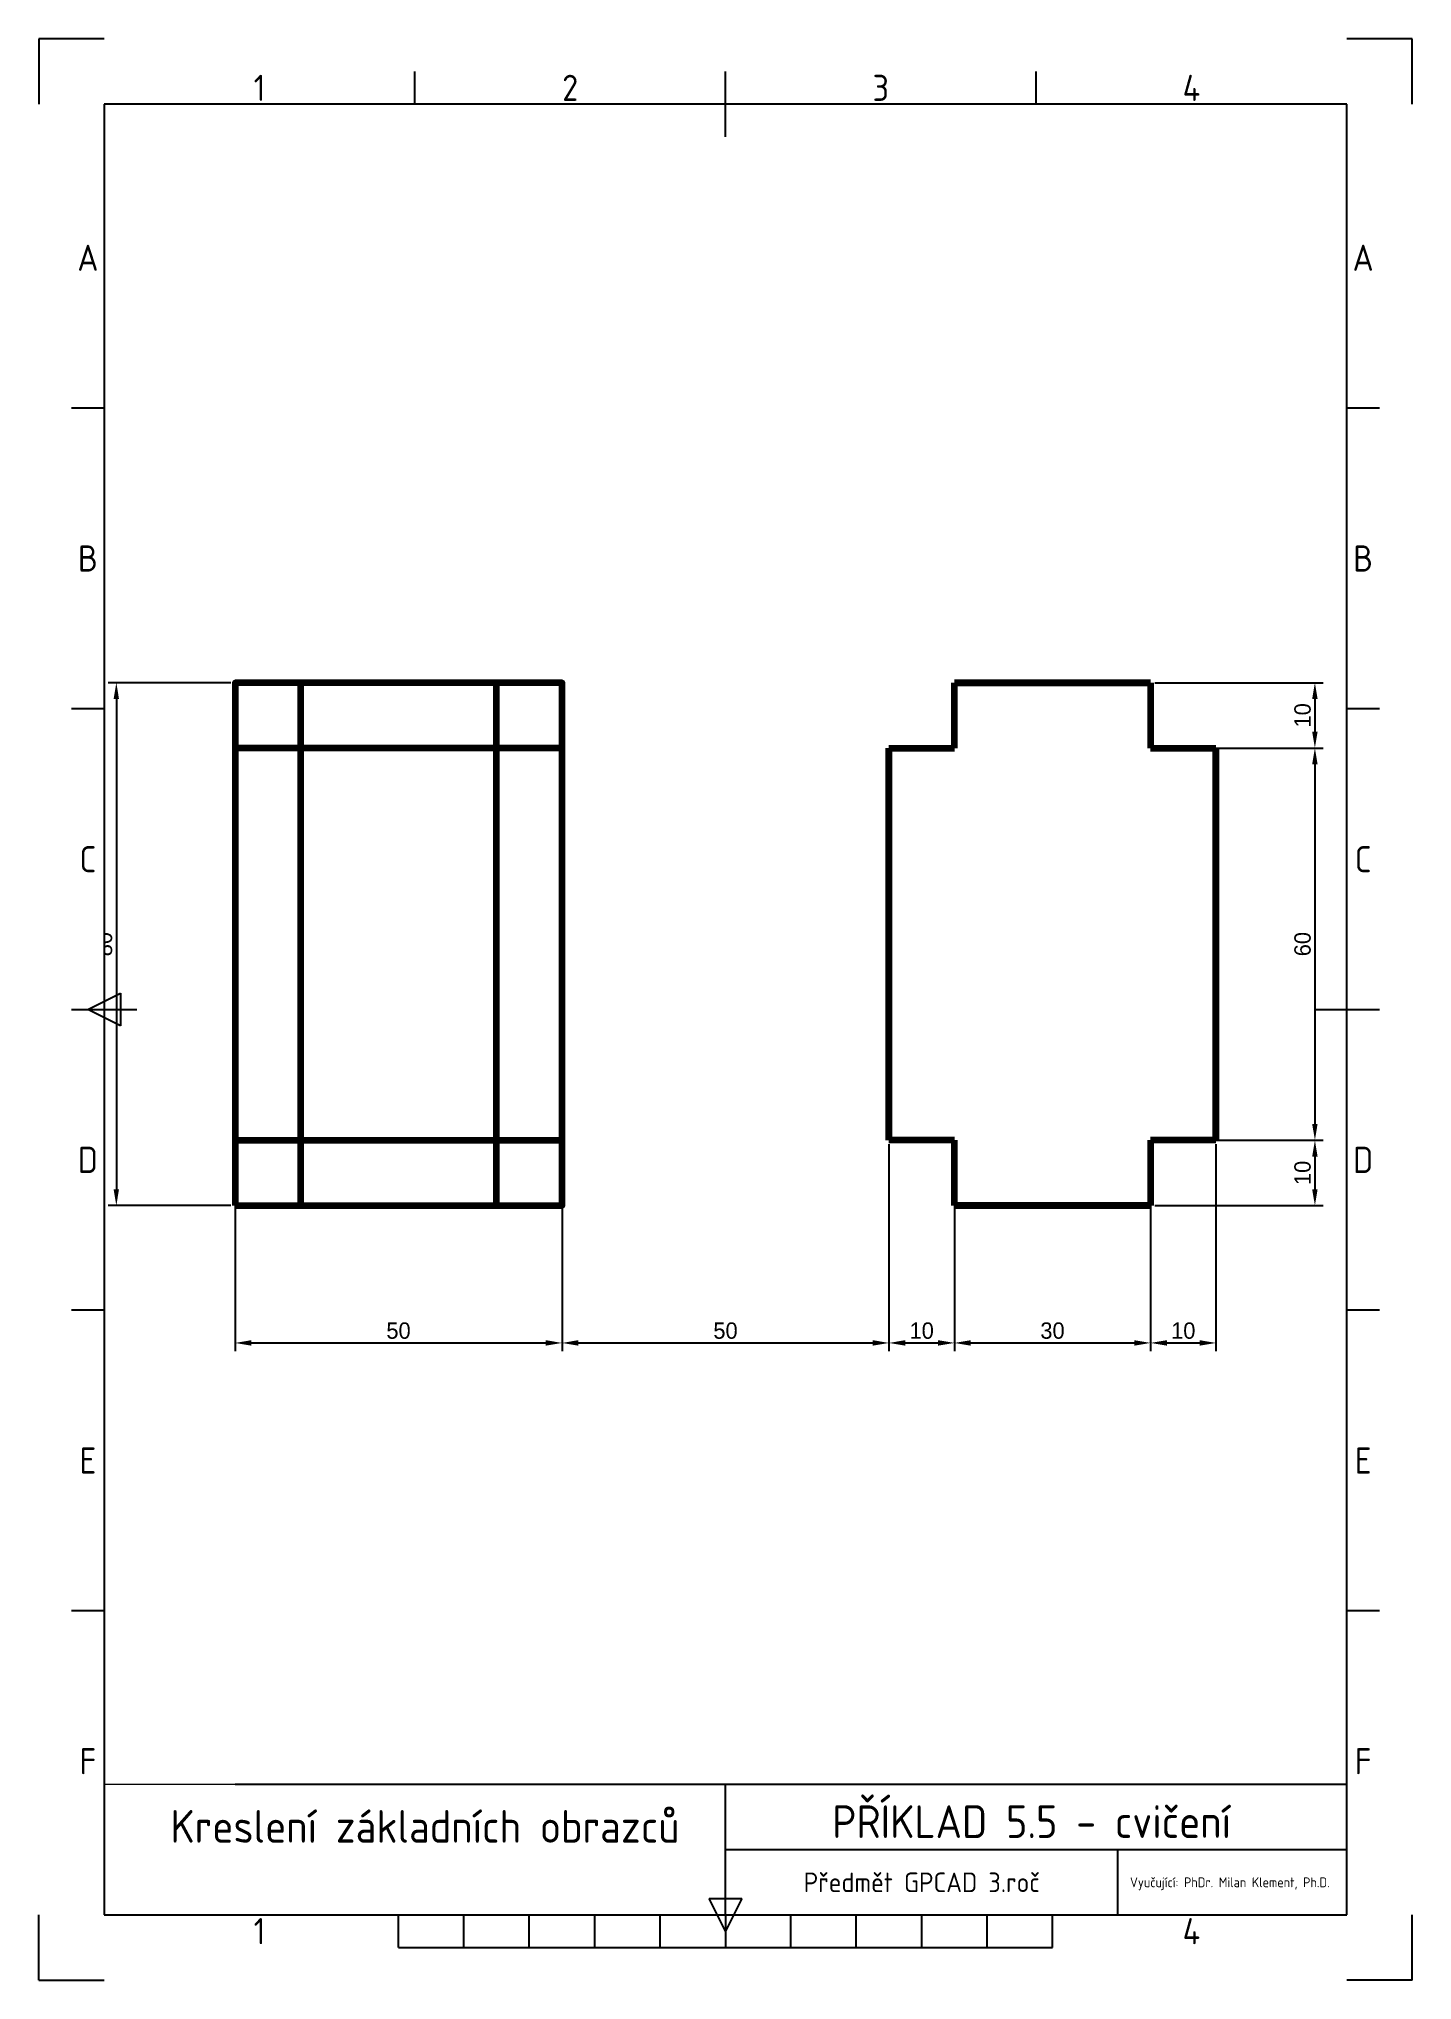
# Paper-space layout 'Výkres' of a CAD drawing. Header units: millimetres. Extents: x 0 to 210, y 0 to 297.
# The model-space entities are those that its viewports show. They can reach past a viewport. Long polylines and large blocks are cut down to what shows.
import ezdxf
from ezdxf.enums import TextEntityAlignment as Align

# ---------------------------------------------------------------- set-up
doc = ezdxf.new("R2010")
doc.units = ezdxf.units.MM
doc.linetypes.add('ČERCHOVANÁ2', pattern=[12.7, 6.35, -3.175, 0, -3.175])
for name, color, linetype in [('1-Osy', 10, 'ČERCHOVANÁ2'), ('3-Koty', 50, 'Continuous'), ('5-Ramecek', 94, 'Continuous')]:
    doc.layers.add(name, color=color, linetype=linetype)
doc.layers.add('2-Obrysy', color=170, linetype='Continuous', lineweight=100)
doc.styles.add('ISO Proportional', font='isocp')
doc.dimstyles.new('ISO-25', dxfattribs={"dimtxt": 2.5, "dimasz": 2.5, "dimexe": 1.25, "dimexo": 0.625, "dimtad": 1, "dimtxsty": 'Standard', "dimcen": 2.5, "dimadec": 0, "dimazin": 0, "dimtfac": 1, "dimtmove": 0, "dimatfit": 3, "dimfxl": 1, "dimarcsym": 0})

# ---------------------------------------------------------------- blocks, each defined once
blk = doc.blocks.new('*D2')
at = {"layer": '2-Obrysy', "color": 0, "lineweight": -2, "transparency": 16777216}
for p, q in [((99.38, 180), (80.6, 180)), ((81.85, 177.5), (81.85, 102.5)), ((99.38, 100), (80.6, 100))]:
    blk.add_line(p, q, dxfattribs=at)
at = {"layer": '2-Obrysy', "color": 0, "transparency": 16777216}
for points in [[(81.43, 177.5), (82.26, 177.5), (81.85, 180)], [(81.43, 102.5), (82.26, 102.5), (81.85, 100)]]:
    blk.add_solid(points, dxfattribs=at)
at = {"layer": 'Defpoints', "color": 0, "transparency": 16777216}
for p in [(100, 180), (81.85, 100), (100, 100)]:
    blk.add_point(p, dxfattribs=at)
at = {"layer": '2-Obrysy', "color": 0, "transparency": 16777216, "insert": (79.97, 140), "char_height": 2.5, "attachment_point": 5, "rotation": 90}
blk.add_mtext('80', dxfattribs=at)
blk = doc.blocks.new('*D3')
at = {"layer": '2-Obrysy', "color": 0, "lineweight": -2, "transparency": 16777216}
for p, q in [((100, 109.38), (100, 77.74)), ((150, 109.38), (150, 77.74)), ((102.5, 78.99), (147.5, 78.99))]:
    blk.add_line(p, q, dxfattribs=at)
at = {"layer": '2-Obrysy', "color": 0, "transparency": 16777216}
for points in [[(102.5, 79.41), (102.5, 78.57), (100, 78.99)], [(147.5, 79.41), (147.5, 78.57), (150, 78.99)]]:
    blk.add_solid(points, dxfattribs=at)
at = {"layer": 'Defpoints', "color": 0, "transparency": 16777216}
for p in [(100, 110), (150, 110), (150, 78.99)]:
    blk.add_point(p, dxfattribs=at)
at = {"layer": '2-Obrysy', "color": 0, "transparency": 16777216, "insert": (125, 80.86), "char_height": 2.5, "attachment_point": 5}
blk.add_mtext('50', dxfattribs=at)
blk = doc.blocks.new('*D4')
at = {"layer": '2-Obrysy', "color": 0, "lineweight": -2, "transparency": 16777216}
for p, q in [((150, 109.38), (150, 77.74)), ((200, 109.38), (200, 77.74)), ((152.5, 78.99), (197.5, 78.99))]:
    blk.add_line(p, q, dxfattribs=at)
at = {"layer": '2-Obrysy', "color": 0, "transparency": 16777216}
for points in [[(152.5, 79.41), (152.5, 78.57), (150, 78.99)], [(197.5, 79.41), (197.5, 78.57), (200, 78.99)]]:
    blk.add_solid(points, dxfattribs=at)
at = {"layer": 'Defpoints', "color": 0, "transparency": 16777216}
for p in [(150, 110), (200, 110), (200, 78.99)]:
    blk.add_point(p, dxfattribs=at)
at = {"layer": '2-Obrysy', "color": 0, "transparency": 16777216, "insert": (175, 80.86), "char_height": 2.5, "attachment_point": 5}
blk.add_mtext('50', dxfattribs=at)
blk = doc.blocks.new('*D5')
at = {"layer": '2-Obrysy', "color": 0, "lineweight": -2, "transparency": 16777216}
for p, q in [((250.63, 170), (266.38, 170)), ((265.13, 167.5), (265.13, 112.5)), ((250.63, 110), (266.38, 110))]:
    blk.add_line(p, q, dxfattribs=at)
at = {"layer": '2-Obrysy', "color": 0, "transparency": 16777216}
for points in [[(264.71, 167.5), (265.54, 167.5), (265.13, 170)], [(264.71, 112.5), (265.54, 112.5), (265.13, 110)]]:
    blk.add_solid(points, dxfattribs=at)
at = {"layer": 'Defpoints', "color": 0, "transparency": 16777216}
for p in [(250, 170), (250, 110), (265.13, 110)]:
    blk.add_point(p, dxfattribs=at)
at = {"layer": '2-Obrysy', "color": 0, "transparency": 16777216, "insert": (263.25, 140), "char_height": 2.5, "attachment_point": 5, "rotation": 90}
blk.add_mtext('60', dxfattribs=at)
blk = doc.blocks.new('*D6')
at = {"layer": '2-Obrysy', "color": 0, "lineweight": -2, "transparency": 16777216}
for p, q in [((200, 109.38), (200, 77.74)), ((210, 109.38), (210, 77.74)), ((202.5, 78.99), (207.5, 78.99))]:
    blk.add_line(p, q, dxfattribs=at)
at = {"layer": '2-Obrysy', "color": 0, "transparency": 16777216}
for points in [[(202.5, 79.41), (202.5, 78.57), (200, 78.99)], [(207.5, 79.41), (207.5, 78.57), (210, 78.99)]]:
    blk.add_solid(points, dxfattribs=at)
at = {"layer": 'Defpoints', "color": 0, "transparency": 16777216}
for p in [(200, 110), (210, 110), (210, 78.99)]:
    blk.add_point(p, dxfattribs=at)
at = {"layer": '2-Obrysy', "color": 0, "transparency": 16777216, "insert": (205, 80.86), "char_height": 2.5, "attachment_point": 5}
blk.add_mtext('10', dxfattribs=at)
blk = doc.blocks.new('*D7')
at = {"layer": '2-Obrysy', "color": 0, "lineweight": -2, "transparency": 16777216}
for p, q in [((210, 99.38), (210, 77.74)), ((240, 99.38), (240, 77.74)), ((212.5, 78.99), (237.5, 78.99))]:
    blk.add_line(p, q, dxfattribs=at)
at = {"layer": '2-Obrysy', "color": 0, "transparency": 16777216}
for points in [[(212.5, 79.41), (212.5, 78.57), (210, 78.99)], [(237.5, 79.41), (237.5, 78.57), (240, 78.99)]]:
    blk.add_solid(points, dxfattribs=at)
at = {"layer": 'Defpoints', "color": 0, "transparency": 16777216}
for p in [(210, 100), (240, 100), (240, 78.99)]:
    blk.add_point(p, dxfattribs=at)
at = {"layer": '2-Obrysy', "color": 0, "transparency": 16777216, "insert": (225, 80.86), "char_height": 2.5, "attachment_point": 5}
blk.add_mtext('30', dxfattribs=at)
blk = doc.blocks.new('*D8')
at = {"layer": '2-Obrysy', "color": 0, "lineweight": -2, "transparency": 16777216}
for p, q in [((240, 109.38), (240, 77.74)), ((250, 109.38), (250, 77.74)), ((242.5, 78.99), (247.5, 78.99))]:
    blk.add_line(p, q, dxfattribs=at)
at = {"layer": '2-Obrysy', "color": 0, "transparency": 16777216}
for points in [[(242.5, 79.41), (242.5, 78.57), (240, 78.99)], [(247.5, 79.41), (247.5, 78.57), (250, 78.99)]]:
    blk.add_solid(points, dxfattribs=at)
at = {"layer": 'Defpoints', "color": 0, "transparency": 16777216}
for p in [(240, 110), (250, 110), (250, 78.99)]:
    blk.add_point(p, dxfattribs=at)
at = {"layer": '2-Obrysy', "color": 0, "transparency": 16777216, "insert": (245, 80.86), "char_height": 2.5, "attachment_point": 5}
blk.add_mtext('10', dxfattribs=at)
blk = doc.blocks.new('*D9')
at = {"layer": '2-Obrysy', "color": 0, "lineweight": -2, "transparency": 16777216}
for p, q in [((240.63, 180), (266.38, 180)), ((265.13, 177.5), (265.13, 172.5)), ((240.63, 170), (266.38, 170))]:
    blk.add_line(p, q, dxfattribs=at)
at = {"layer": '2-Obrysy', "color": 0, "transparency": 16777216}
for points in [[(264.71, 177.5), (265.54, 177.5), (265.13, 180)], [(264.71, 172.5), (265.54, 172.5), (265.13, 170)]]:
    blk.add_solid(points, dxfattribs=at)
at = {"layer": 'Defpoints', "color": 0, "transparency": 16777216}
for p in [(240, 180), (240, 170), (265.13, 170)]:
    blk.add_point(p, dxfattribs=at)
at = {"layer": '2-Obrysy', "color": 0, "transparency": 16777216, "insert": (263.25, 175), "char_height": 2.5, "attachment_point": 5, "rotation": 90}
blk.add_mtext('10', dxfattribs=at)
blk = doc.blocks.new('*D10')
at = {"layer": '2-Obrysy', "color": 0, "lineweight": -2, "transparency": 16777216}
for p, q in [((240.63, 110), (266.38, 110)), ((265.13, 107.5), (265.13, 102.5)), ((240.63, 100), (266.38, 100))]:
    blk.add_line(p, q, dxfattribs=at)
at = {"layer": '2-Obrysy', "color": 0, "transparency": 16777216}
for points in [[(264.71, 107.5), (265.54, 107.5), (265.13, 110)], [(264.71, 102.5), (265.54, 102.5), (265.13, 100)]]:
    blk.add_solid(points, dxfattribs=at)
at = {"layer": 'Defpoints', "color": 0, "transparency": 16777216}
for p in [(240, 110), (240, 100), (265.13, 100)]:
    blk.add_point(p, dxfattribs=at)
at = {"layer": '2-Obrysy', "color": 0, "transparency": 16777216, "insert": (263.25, 105), "char_height": 2.5, "attachment_point": 5, "rotation": 90}
blk.add_mtext('10', dxfattribs=at)

msp = doc.modelspace()

# ---------------------------------------------------------------- linework, layer by layer
at = {"layer": '2-Obrysy'}
for p, q in [((150, 180), (100, 180)), ((100, 180), (100, 100)), ((150, 180), (100, 180)), ((100, 180), (100, 100)), ((110, 180), (110, 100)), ((110, 180), (110, 100)), ((140, 100), (140, 180)), ((140, 100), (140, 180)), ((150, 100), (150, 180)), ((150, 100), (150, 180)), ((210, 180), (240, 180)), ((240, 180), (210, 180)), ((210, 170), (210, 180)), ((240, 180), (240, 170)), ((150, 170), (100, 170)), ((200, 170), (210, 170)), ((200, 110), (200, 170)), ((200, 170), (200, 110)), ((240, 170), (250, 170)), ((250, 170), (250, 110)), ((250, 110), (250, 170)), ((100, 110), (150, 110)), ((210, 110), (200, 110)), ((210, 100), (210, 110)), ((250, 110), (240, 110)), ((240, 110), (240, 100)), ((100, 100), (150, 100)), ((100, 100), (150, 100)), ((240, 100), (210, 100)), ((210, 100), (240, 100))]:
    msp.add_line(p, q, dxfattribs=at)
msp.add_lwpolyline([(100, 100), (150, 100), (150, 180), (100, 180)], close=True, dxfattribs=at)

# ---------------------------------------------------------------- dimensions: what is measured, and where the dimension line sits
for base, p1, p2, picture, middle in [((81.845, 100), (100, 180), (100, 100), '*D2', (79.97, 140)), ((265.127, 170), (240, 180), (240, 170), '*D9', (263.252, 175)), ((265.127, 110), (250, 170), (250, 110), '*D5', (263.252, 140)), ((265.127, 100), (240, 110), (240, 100), '*D10', (263.252, 105))]:
    dim = msp.add_linear_dim(base=base, p1=p1, p2=p2, angle=90, dimstyle='ISO-25', dxfattribs=at)
    dim.commit()
    dim.dimension.update_dxf_attribs({"geometry": picture, "text_midpoint": middle})
for base, p1, p2, picture, middle in [((150, 78.989), (100, 110), (150, 110), '*D3', (125, 80.864)), ((200, 78.989), (150, 110), (200, 110), '*D4', (175, 80.864)), ((210, 78.989), (200, 110), (210, 110), '*D6', (205, 80.864)), ((250, 78.989), (240, 110), (250, 110), '*D8', (245, 80.864)), ((240, 78.989), (210, 100), (240, 100), '*D7', (225, 80.864))]:
    dim = msp.add_linear_dim(base=base, p1=p1, p2=p2, dimstyle='ISO-25', dxfattribs=at)
    dim.commit()
    dim.dimension.update_dxf_attribs({"geometry": picture, "text_midpoint": middle})

psp = doc.layouts.new('Výkres')

# ---------------------------------------------------------------- linework, layer by layer
at = {"layer": '3-Koty'}
for p, q in [((0, 297), (0, 287)), ((10, 297), (0, 297)), ((210, 297), (200, 297)), ((210, 287), (210, 297)), ((0, 0), (0, 10)), ((210, 0), (210, 10)), ((0, 0), (10, 0)), ((210, 0), (200, 0))]:
    psp.add_line(p, q, dxfattribs=at)
at = {"layer": '5-Ramecek'}
for p, q in [((57.5, 287), (57.5, 292)), ((105, 282), (105, 292)), ((152.5, 287), (152.5, 292)), ((10, 287), (10, 10)), ((200, 287), (10, 287)), ((200, 10), (200, 287)), ((10, 240.5), (5, 240.5)), ((205, 240.5), (200, 240.5)), ((10, 194.5), (5, 194.5)), ((205, 194.5), (200, 194.5)), ((5, 148.5), (15, 148.5)), ((7.5, 148.5), (12.5, 151)), ((12.5, 146), (7.5, 148.5)), ((12.5, 151), (12.5, 146)), ((195, 148.5), (205, 148.5)), ((10, 102.5), (5, 102.5)), ((205, 102.5), (200, 102.5)), ((10, 56.5), (5, 56.5)), ((205, 56.5), (200, 56.5)), ((30, 30), (200, 30)), ((105, 10), (105, 30)), ((105, 20), (200, 20)), ((165, 10), (165, 20)), ((105, 10), (105, 15)), ((105, 7.5), (102.5, 12.5)), ((102.5, 12.5), (107.5, 12.5)), ((107.5, 12.5), (105, 7.5)), ((10, 10), (200, 10)), ((55, 5), (55, 10)), ((65, 5), (65, 10)), ((75, 5), (75, 10)), ((85, 5), (85, 10)), ((95, 5), (95, 10)), ((105, 10), (105, 5)), ((115, 5), (115, 10)), ((125, 5), (125, 10)), ((135, 5), (135, 10)), ((145, 5), (145, 10)), ((155, 5), (155, 10)), ((55, 5), (155, 5))]:
    psp.add_line(p, q, dxfattribs=at)

# ---------------------------------------------------------------- texts
at = {"layer": '5-Ramecek', "style": 'ISO Proportional'}
for s, p in [('1', (33.75, 289.5)), ('2', (81.25, 289.5)), ('3', (128.75, 289.5)), ('4', (176.25, 289.5)), ('A', (7.5, 263.5)), ('A', (202.5, 263.5)), ('B', (7.5, 217.5)), ('B', (202.5, 217.5)), ('C', (7.5, 171.5)), ('C', (202.5, 171.5)), ('D', (7.5, 125.5)), ('D', (202.5, 125.5)), ('E', (7.5, 79.5)), ('E', (202.5, 79.5)), ('F', (7.5, 33.5)), ('F', (202.5, 33.5)), ('1', (33.75, 7.5)), ('4', (176.25, 7.5))]:
    psp.add_text(s, height=4, dxfattribs=at).set_placement(p, align=Align.MIDDLE)
at = {"layer": '5-Ramecek', "style": 'ISO Proportional', "flags": 8}
for tag, text, height, p in [('PŘÍKLAD 5.5 - cvičení', 'XXX', 5, (151.81, 25.08)), ('Kreslení základních obrazců', 'XXX', 5, (59.04, 23.79)), ('Předmět GPCAD 3.roč', 'X', 3, (135, 15))]:
    psp.add_attdef(tag, text=text, height=height, dxfattribs=at).set_placement(p, align=Align.MIDDLE)
psp.add_attdef('Vyučující: PhDr. Milan Klement, Ph.D.', text='0', height=1.5, dxfattribs=at).set_placement((166.85, 14.97), align=Align.MIDDLE_LEFT)

# ---------------------------------------------------------------- viewports
at = {"layer": '1-Osy'}
psp.add_viewport(center=(105, 158.5), size=(190, 257), view_center_point=(175, 140), view_height=257, dxfattribs=at)

doc.saveas('drawing.dxf')
